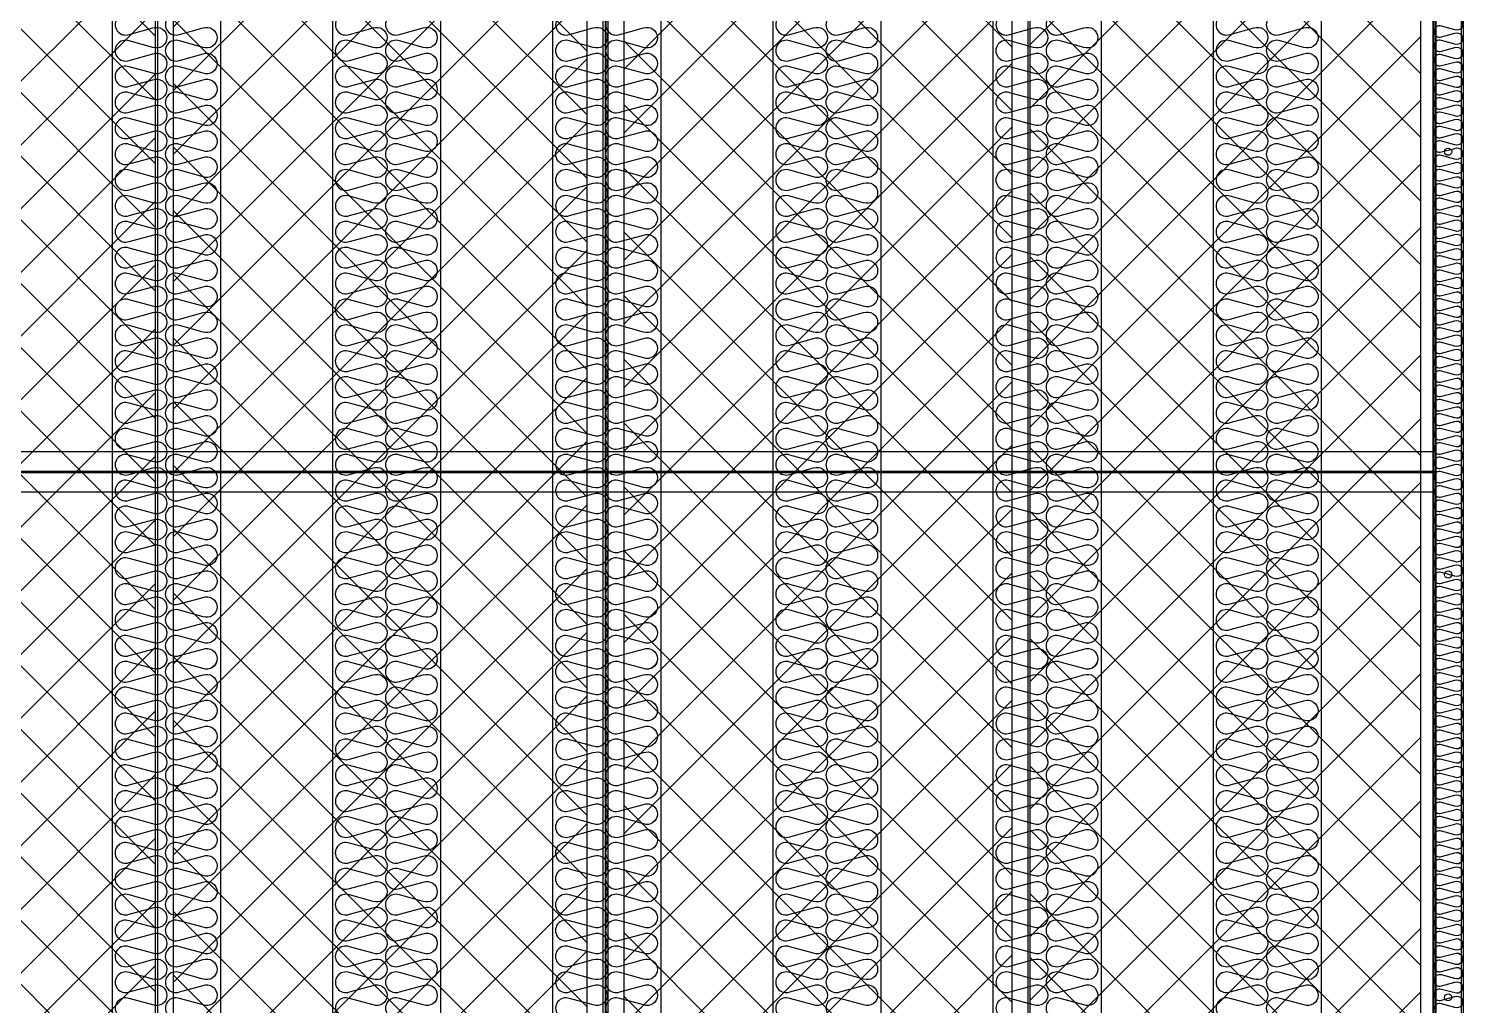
# Model space of a CAD drawing. Header units: millimetres. Extents: x 4398 to 33805, y 3079 to 23874.
# Drawn here: x 24960 to 26951, y 11030 to 12385 of the extents above; entities that cross this region are included whole.
import ezdxf

# ---------------------------------------------------------------- set-up
doc = ezdxf.new("R2010")
doc.units = ezdxf.units.MM
doc.layers.add('SMS', color=220, linetype='Continuous')

# ---------------------------------------------------------------- blocks, each defined once
blk = doc.blocks.new('SP전면')
at = {"color": 7}
for p, q in [((31549.2, -80510.4), (31549.2, -83988.4)), ((31699.2, -80510.4), (31699.2, -83988.4))]:
    blk.add_line(p, q, dxfattribs=at)
at = {"layer": 'SMS', "color": 5}
for points in [[(31572.7, -81473.1, 1.449198), (31572.7, -81499.9), (31605.6, -81491, -0.524856), (31625.1, -81504.5, -0.524856), (31605.6, -81517.9), (31572.7, -81509, 1.449198), (31572.7, -81535.9), (31605.6, -81526.9, -0.524856), (31625.1, -81540.4, -0.524856), (31605.6, -81553.8), (31572.7, -81544.9, 1.449198), (31572.7, -81571.8), (31605.6, -81562.9, -0.524856), (31625.1, -81576.3, -0.524856), (31605.6, -81589.7), (31572.7, -81580.8, 1.449198), (31572.7, -81607.7), (31605.6, -81598.8, -0.524856), (31625.1, -81612.2, -0.524856), (31605.6, -81625.6), (31572.7, -81616.7, 1.449198), (31572.7, -81643.6), (31605.6, -81634.7, -0.524856), (31625.1, -81648.1, -0.524856), (31605.6, -81661.5), (31572.7, -81652.6, 1.449198), (31572.7, -81679.5), (31605.6, -81670.6, -0.524856), (31625.1, -81684, -0.524856), (31605.6, -81697.4), (31572.7, -81688.5, 1.449198), (31572.7, -81715.4), (31605.6, -81706.5, -0.524856), (31625.1, -81719.9, -0.524856), (31605.6, -81733.4), (31572.7, -81724.5, 1.449198), (31572.7, -81751.3), (31605.6, -81742.4, -0.524856), (31625.1, -81755.8, -0.524856), (31605.6, -81769.3), (31572.7, -81760.4, 1.449198), (31572.7, -81787.2), (31605.6, -81778.3, -0.524856), (31625.1, -81791.7, -0.524856), (31605.6, -81805.2), (31572.7, -81796.3, 1.449198), (31572.7, -81823.1), (31605.6, -81814.2, -0.524856), (31625.1, -81827.7, -0.524856), (31605.6, -81841.1), (31572.7, -81832.2, 1.449198), (31572.7, -81859), (31605.6, -81850.1, -0.524856), (31625.1, -81863.6, -0.524856), (31605.6, -81877), (31572.7, -81868.1, 1.449198), (31572.7, -81895), (31605.6, -81886, -0.524856), (31625.1, -81899.5, -0.524856), (31605.6, -81912.9), (31572.7, -81904, 1.449198), (31572.7, -81930.9), (31605.6, -81922, -0.524856), (31625.1, -81935.4, -0.524856), (31605.6, -81948.8), (31572.7, -81939.9, 1.449198), (31572.7, -81966.8), (31605.6, -81957.9, -0.524856), (31625.1, -81971.3, -0.524856), (31605.6, -81984.7), (31572.7, -81975.8, 1.449198), (31572.7, -82002.7), (31605.6, -81993.8, -0.524856), (31625.1, -82007.2, -0.524856), (31605.6, -82020.6), (31572.7, -82011.7, 1.449198), (31572.7, -82038.6), (31605.6, -82029.7, -0.524856), (31625.1, -82043.1, -0.524856), (31605.6, -82056.5), (31572.7, -82047.6, 1.449198), (31572.7, -82074.5), (31605.6, -82065.6, -0.524856), (31625.1, -82079, -0.524856), (31605.6, -82092.5), (31572.7, -82083.6, 1.449198), (31572.7, -82110.4), (31605.6, -82101.5, -0.524856), (31625.1, -82114.9, -0.524856), (31605.6, -82128.4), (31572.7, -82119.5, 1.449198), (31572.7, -82146.3), (31605.6, -82137.4, -0.524856), (31625.1, -82150.8, -0.524856), (31605.6, -82164.3), (31572.7, -82155.4, 1.449198), (31572.7, -82182.2), (31605.6, -82173.3, -0.524856), (31625.1, -82186.8, -0.524856), (31605.6, -82200.2), (31572.7, -82191.3, 1.449198), (31572.7, -82218.1), (31605.6, -82209.2, -0.524856), (31625.1, -82222.7, -0.524856), (31605.6, -82236.1), (31572.7, -82227.2, 1.449198), (31572.7, -82254.1), (31605.6, -82245.1, -0.524856), (31625.1, -82258.6, -0.524856), (31605.6, -82272), (31572.7, -82263.1, 1.449198), (31572.7, -82290), (31605.6, -82281.1, -0.524856), (31625.1, -82294.5, -0.524856), (31605.6, -82307.9), (31572.7, -82299, 1.449198), (31572.7, -82325.9), (31605.6, -82317, -0.524856), (31625.1, -82330.4, -0.524856), (31605.6, -82343.8), (31572.7, -82334.9, 1.449198), (31572.7, -82361.8), (31605.6, -82352.9, -0.524856), (31625.1, -82366.3, -0.417249), (31610.6, -82380.7)], [(31642.3, -81473.1, 1.449198), (31642.3, -81499.9), (31675.2, -81491, -0.524856), (31694.7, -81504.5, -0.524856), (31675.2, -81517.9), (31642.3, -81509, 1.449198), (31642.3, -81535.9), (31675.2, -81526.9, -0.524856), (31694.7, -81540.4, -0.524856), (31675.2, -81553.8), (31642.3, -81544.9, 1.449198), (31642.3, -81571.8), (31675.2, -81562.9, -0.524856), (31694.7, -81576.3, -0.524856), (31675.2, -81589.7), (31642.3, -81580.8, 1.449198), (31642.3, -81607.7), (31675.2, -81598.8, -0.524856), (31694.7, -81612.2, -0.524856), (31675.2, -81625.6), (31642.3, -81616.7, 1.449198), (31642.3, -81643.6), (31675.2, -81634.7, -0.524856), (31694.7, -81648.1, -0.524856), (31675.2, -81661.5), (31642.3, -81652.6, 1.449198), (31642.3, -81679.5), (31675.2, -81670.6, -0.524856), (31694.7, -81684, -0.524856), (31675.2, -81697.4), (31642.3, -81688.5, 1.449198), (31642.3, -81715.4), (31675.2, -81706.5, -0.524856), (31694.7, -81719.9, -0.524856), (31675.2, -81733.4), (31642.3, -81724.5, 1.449198), (31642.3, -81751.3), (31675.2, -81742.4, -0.524856), (31694.7, -81755.8, -0.524856), (31675.2, -81769.3), (31642.3, -81760.4, 1.449198), (31642.3, -81787.2), (31675.2, -81778.3, -0.524856), (31694.7, -81791.7, -0.524856), (31675.2, -81805.2), (31642.3, -81796.3, 1.449198), (31642.3, -81823.1), (31675.2, -81814.2, -0.524856), (31694.7, -81827.7, -0.524856), (31675.2, -81841.1), (31642.3, -81832.2, 1.449198), (31642.3, -81859), (31675.2, -81850.1, -0.524856), (31694.7, -81863.6, -0.524856), (31675.2, -81877), (31642.3, -81868.1, 1.449198), (31642.3, -81895), (31675.2, -81886, -0.524856), (31694.7, -81899.5, -0.524856), (31675.2, -81912.9), (31642.3, -81904, 1.449198), (31642.3, -81930.9), (31675.2, -81922, -0.524856), (31694.7, -81935.4, -0.524856), (31675.2, -81948.8), (31642.3, -81939.9, 1.449198), (31642.3, -81966.8), (31675.2, -81957.9, -0.524856), (31694.7, -81971.3, -0.524856), (31675.2, -81984.7), (31642.3, -81975.8, 1.449198), (31642.3, -82002.7), (31675.2, -81993.8, -0.524856), (31694.7, -82007.2, -0.524856), (31675.2, -82020.6), (31642.3, -82011.7, 1.449198), (31642.3, -82038.6), (31675.2, -82029.7, -0.524856), (31694.7, -82043.1, -0.524856), (31675.2, -82056.5), (31642.3, -82047.6, 1.449198), (31642.3, -82074.5), (31675.2, -82065.6, -0.524856), (31694.7, -82079, -0.524856), (31675.2, -82092.5), (31642.3, -82083.6, 1.449198), (31642.3, -82110.4), (31675.2, -82101.5, -0.524856), (31694.7, -82114.9, -0.524856), (31675.2, -82128.4), (31642.3, -82119.5, 1.449198), (31642.3, -82146.3), (31675.2, -82137.4, -0.524856), (31694.7, -82150.8, -0.524856), (31675.2, -82164.3), (31642.3, -82155.4, 1.449198), (31642.3, -82182.2), (31675.2, -82173.3, -0.524856), (31694.7, -82186.8, -0.524856), (31675.2, -82200.2), (31642.3, -82191.3, 1.449198), (31642.3, -82218.1), (31675.2, -82209.2, -0.524856), (31694.7, -82222.7, -0.524856), (31675.2, -82236.1), (31642.3, -82227.2, 1.449198), (31642.3, -82254.1), (31675.2, -82245.1, -0.524856), (31694.7, -82258.6, -0.524856), (31675.2, -82272), (31642.3, -82263.1, 1.449198), (31642.3, -82290), (31675.2, -82281.1, -0.524856), (31694.7, -82294.5, -0.524856), (31675.2, -82307.9), (31642.3, -82299, 1.449198), (31642.3, -82325.9), (31675.2, -82317, -0.524856), (31694.7, -82330.4, -0.524856), (31675.2, -82343.8), (31642.3, -82334.9, 1.449198), (31642.3, -82361.8), (31675.2, -82352.9, -0.524856), (31694.7, -82366.3, -0.417249), (31680.2, -82380.7)], [(31553.7, -82351.9, 0.446849), (31572.7, -82361.8), (31605.6, -82352.9, -0.524856), (31625.1, -82366.3, -0.524856), (31605.6, -82379.7), (31572.7, -82370.8, 1.449198), (31572.7, -82397.7), (31605.6, -82388.8, -0.524856), (31625.1, -82402.2, -0.524856), (31605.6, -82415.6), (31572.7, -82406.7, 1.449198), (31572.7, -82433.6), (31605.6, -82424.7, -0.524856), (31625.1, -82438.1, -0.524856), (31605.6, -82451.6), (31572.7, -82442.7, 1.449198), (31572.7, -82469.5), (31605.6, -82460.6, -0.524856), (31625.1, -82474, -0.524856), (31605.6, -82487.5), (31572.7, -82478.6, 1.449198), (31572.7, -82505.4), (31605.6, -82496.5, -0.524856), (31625.1, -82509.9, -0.524856), (31605.6, -82523.4), (31572.7, -82514.5, 1.449198), (31572.7, -82541.3), (31605.6, -82532.4, -0.524856), (31625.1, -82545.9, -0.524856), (31605.6, -82559.3), (31572.7, -82550.4, 1.449198), (31572.7, -82577.2), (31605.6, -82568.3, -0.524856), (31625.1, -82581.8, -0.524856), (31605.6, -82595.2), (31572.7, -82586.3, 1.449198), (31572.7, -82613.2), (31605.6, -82604.2, -0.524856), (31625.1, -82617.7, -0.524856), (31605.6, -82631.1), (31572.7, -82622.2, 1.449198), (31572.7, -82649.1), (31605.6, -82640.2, -0.524856), (31625.1, -82653.6, -0.524856), (31605.6, -82667), (31572.7, -82658.1, 1.449198), (31572.7, -82685), (31605.6, -82676.1, -0.524856), (31625.1, -82689.5, -0.524856), (31605.6, -82702.9), (31572.7, -82694, 1.449198), (31572.7, -82720.9), (31605.6, -82712, -0.524856), (31625.1, -82725.4, -0.524856), (31605.6, -82738.8), (31572.7, -82729.9, 1.449198), (31572.7, -82756.8), (31605.6, -82747.9, -0.524856), (31625.1, -82761.3, -0.524856), (31605.6, -82774.7), (31572.7, -82765.8, 1.449198), (31572.7, -82792.7), (31605.6, -82783.8, -0.524856), (31625.1, -82797.2, -0.524856), (31605.6, -82810.7), (31572.7, -82801.8, 1.449198), (31572.7, -82828.6), (31605.6, -82819.7, -0.524856), (31625.1, -82833.1, -0.524856), (31605.6, -82846.6), (31572.7, -82837.7, 1.449198), (31572.7, -82864.5)], [(31623.3, -82351.9, 0.446849), (31642.3, -82361.8), (31675.2, -82352.9, -0.524856), (31694.7, -82366.3, -0.524856), (31675.2, -82379.7), (31642.3, -82370.8, 1.449198), (31642.3, -82397.7), (31675.2, -82388.8, -0.524856), (31694.7, -82402.2, -0.524856), (31675.2, -82415.6), (31642.3, -82406.7, 1.449198), (31642.3, -82433.6), (31675.2, -82424.7, -0.524856), (31694.7, -82438.1, -0.524856), (31675.2, -82451.6), (31642.3, -82442.7, 1.449198), (31642.3, -82469.5), (31675.2, -82460.6, -0.524856), (31694.7, -82474, -0.524856), (31675.2, -82487.5), (31642.3, -82478.6, 1.449198), (31642.3, -82505.4), (31675.2, -82496.5, -0.524856), (31694.7, -82509.9, -0.524856), (31675.2, -82523.4), (31642.3, -82514.5, 1.449198), (31642.3, -82541.3), (31675.2, -82532.4, -0.524856), (31694.7, -82545.9, -0.524856), (31675.2, -82559.3), (31642.3, -82550.4, 1.449198), (31642.3, -82577.2), (31675.2, -82568.3, -0.524856), (31694.7, -82581.8, -0.524856), (31675.2, -82595.2), (31642.3, -82586.3, 1.449198), (31642.3, -82613.2), (31675.2, -82604.2, -0.524856), (31694.7, -82617.7, -0.524856), (31675.2, -82631.1), (31642.3, -82622.2, 1.449198), (31642.3, -82649.1), (31675.2, -82640.2, -0.524856), (31694.7, -82653.6, -0.524856), (31675.2, -82667), (31642.3, -82658.1, 1.449198), (31642.3, -82685), (31675.2, -82676.1, -0.524856), (31694.7, -82689.5, -0.524856), (31675.2, -82702.9), (31642.3, -82694, 1.449198), (31642.3, -82720.9), (31675.2, -82712, -0.524856), (31694.7, -82725.4, -0.524856), (31675.2, -82738.8), (31642.3, -82729.9, 1.449198), (31642.3, -82756.8), (31675.2, -82747.9, -0.524856), (31694.7, -82761.3, -0.524856), (31675.2, -82774.7), (31642.3, -82765.8, 1.449198), (31642.3, -82792.7), (31675.2, -82783.8, -0.524856), (31694.7, -82797.2, -0.524856), (31675.2, -82810.7), (31642.3, -82801.8, 1.449198), (31642.3, -82828.6), (31675.2, -82819.7, -0.524856), (31694.7, -82833.1, -0.524856), (31675.2, -82846.6), (31642.3, -82837.7, 1.449198), (31642.3, -82864.5)]]:
    blk.add_lwpolyline(points, format="xyb", dxfattribs=at)
blk = doc.blocks.new('SCR350')
at = {"ltscale": 500}
h = blk.add_hatch(dxfattribs=at)
h.set_pattern_fill('ANSI37', color=251, scale=500)
h.set_pattern_definition([(45, (4125.66, -83199.656), (-44.19417, 44.19417), []), (135, (4125.66, -83199.656), (-44.19417, -44.19417), [])])
h.paths.add_polyline_path([(32567.4, -70588.8), (33136.3, -70588.8), (33136.3, -67155.8), (32567.4, -67155.8)])
h = blk.add_hatch(dxfattribs=at)
h.set_pattern_fill('ANSI37', color=251, scale=500)
h.set_pattern_definition([(45, (4173.66, -83199.656), (-44.19417, 44.19417), []), (135, (4173.66, -83199.656), (-44.19417, -44.19417), [])])
h.paths.add_polyline_path([(33161.3, -70588.8), (33735.3, -70588.8), (33735.3, -67155.8), (33161.3, -67155.8)])
h = blk.add_hatch(dxfattribs=at)
h.set_pattern_fill('ANSI37', color=251, scale=500)
h.set_pattern_definition([(45, (4327.157, -83199.656), (-44.19417, 44.19417), []), (135, (4327.157, -83199.656), (-44.19417, -44.19417), [])])
h.paths.add_polyline_path([(33786.4, -70588.8), (34325, -70588.8), (34325, -67155.8), (33786.4, -67155.8)])
h = blk.add_hatch(dxfattribs=at)
h.set_pattern_fill('ANSI37', color=251, scale=500)
h.set_pattern_definition([(45, (4149.657, -83199.656), (-44.19417, 44.19417), []), (135, (4149.657, -83199.656), (-44.19417, -44.19417), [])])
h.paths.add_polyline_path([(34350, -70588.8), (34891.7, -70588.8), (34891.7, -67155.8), (34350, -67155.8)])
at = {"color": 251, "ltscale": 500}
for p, q in [((33760.4, -67094.3), (33760.4, -70650.3)), ((33761.2, -67094.3), (33761.2, -70650.3)), ((34948.2, -67094.3), (34948.2, -70650.3)), ((33735.3, -67133.3), (33735.3, -70611.3)), ((33757.3, -67133.3), (33757.3, -70611.3)), ((33764.4, -67133.3), (33764.4, -70611.3)), ((33786.4, -67133.3), (33786.4, -70611.3)), ((34891.7, -67133.3), (34891.7, -70611.3)), ((34909.2, -67133.3), (34909.2, -70611.3)), ((34911.7, -67130.8), (34911.7, -70613.8)), ((33136.3, -67155.8), (33136.3, -70588.8)), ((33139.3, -67155.8), (33139.3, -70588.8)), ((33161.3, -67155.8), (33161.3, -70588.8)), ((34325, -67155.8), (34325, -70588.8)), ((34347, -67155.8), (34347, -70588.8)), ((34350, -67155.8), (34350, -70588.8))]:
    blk.add_line(p, q, dxfattribs=at)
for centre in [(34930.2, -68285.6), (34930.2, -68872.3), (34930.2, -69459)]:
    blk.add_circle(centre, 5, dxfattribs=at)
blk = doc.blocks.new('2')
at = {"color": 7}
for p, q in [((26908.6, 13408.4), (26908.6, 9888.4)), ((26950.6, 13408.4), (26950.6, 9808.4))]:
    blk.add_line(p, q, dxfattribs=at)
for p, q in [((26950.6, 13408.4), (26950.6, 9808.4)), ((26912.3, 13052), (26912.3, 10264.7)), ((26950.5, 12361), (26950.5, 10264.7)), ((23388.8, 11798.3), (26912.3, 11798.3)), ((23388.8, 11771), (26912.3, 11771)), ((23388.8, 11769.2), (26912.3, 11769.2)), ((23388.8, 11742), (26912.3, 11742))]:
    blk.add_line(p, q)
at = {"ltscale": 500}
blk.add_line((26950.5, 13117.4), (26950.5, 9808.3), dxfattribs=at)
at = {"layer": 'SMS', "color": 5}
for points in [[(26938.8, 12398.4, -1.449198), (26938.8, 12383.4), (26920.5, 12388.4, 0.524856), (26909.7, 12380.9, 0.524856), (26920.5, 12373.5), (26938.8, 12378.4, -1.449198), (26938.8, 12363.5), (26920.5, 12368.4, 0.524856), (26909.7, 12361, 0.524856), (26920.5, 12353.5), (26938.8, 12358.5, -1.449198), (26938.8, 12343.5), (26920.5, 12348.5, 0.524856), (26909.7, 12341, 0.524856), (26920.5, 12333.6), (26938.8, 12338.5, -1.449198), (26938.8, 12323.6), (26920.5, 12328.5, 0.524856), (26909.7, 12321.1, 0.524856), (26920.5, 12313.6), (26938.8, 12318.6, -1.449198), (26938.8, 12303.6), (26920.5, 12308.6, 0.524856), (26909.7, 12301.1, 0.524856), (26920.5, 12293.7), (26938.8, 12298.6, -1.449198), (26938.8, 12283.7), (26920.5, 12288.6, 0.524856), (26909.7, 12281.2, 0.524856), (26920.5, 12273.7), (26938.8, 12278.7, -1.449198), (26938.8, 12263.7), (26920.5, 12268.7, 0.524856), (26909.7, 12261.2, 0.524856), (26920.5, 12253.8), (26938.8, 12258.7, -1.449198), (26938.8, 12243.8), (26920.5, 12248.7, 0.524856), (26909.7, 12241.3, 0.417249), (26917.8, 12233.3)], [(26949.4, 12249.3, -0.446849), (26938.8, 12243.8), (26920.5, 12248.7, 0.524856), (26909.7, 12241.3, 0.524856), (26920.5, 12233.8), (26938.8, 12238.8, -1.449198), (26938.8, 12223.8), (26920.5, 12228.8, 0.524856), (26909.7, 12221.3, 0.524856), (26920.5, 12213.9), (26938.8, 12218.8, -1.449198), (26938.8, 12203.9), (26920.5, 12208.8, 0.524856), (26909.7, 12201.4, 0.524856), (26920.5, 12193.9), (26938.8, 12198.9, -1.449198), (26938.8, 12183.9), (26920.5, 12188.9, 0.524856), (26909.7, 12181.4, 0.524856), (26920.5, 12174), (26938.8, 12178.9, -1.449198), (26938.8, 12164), (26920.5, 12168.9, 0.524856), (26909.7, 12161.5, 0.524856), (26920.5, 12154), (26938.8, 12159, -1.449198), (26938.8, 12144), (26920.5, 12149, 0.524856), (26909.7, 12141.5, 0.524856), (26920.5, 12134.1), (26938.8, 12139, -1.449198), (26938.8, 12124.1), (26920.5, 12129, 0.524856), (26909.7, 12121.6, 0.524856), (26920.5, 12114.1), (26938.8, 12119.1, -1.449198), (26938.8, 12104.1), (26920.5, 12109.1, 0.524856), (26909.7, 12101.6, 0.524856), (26920.5, 12094.2), (26938.8, 12099.1, -1.449198), (26938.8, 12084.2), (26920.5, 12089.1, 0.524856), (26909.7, 12081.7, 0.524856), (26920.5, 12074.2), (26938.8, 12079.2, -1.449198), (26938.8, 12064.2), (26920.5, 12069.2, 0.524856), (26909.7, 12061.7, 0.524856), (26920.5, 12054.3), (26938.8, 12059.2, -1.449198), (26938.8, 12044.3), (26920.5, 12049.2, 0.524856), (26909.7, 12041.8, 0.524856), (26920.5, 12034.3), (26938.8, 12039.3, -1.449198), (26938.8, 12024.3), (26920.5, 12029.3, 0.524856), (26909.7, 12021.8, 0.524856), (26920.5, 12014.4), (26938.8, 12019.3, -1.449198), (26938.8, 12004.4), (26920.5, 12009.3, 0.524856), (26909.7, 12001.9, 0.524856), (26920.5, 11994.4), (26938.8, 11999.4, -1.449198), (26938.8, 11984.4), (26920.5, 11989.4, 0.524856), (26909.7, 11981.9, 0.524856), (26920.5, 11974.5), (26938.8, 11979.4, -1.449198), (26938.8, 11964.5), (26920.5, 11969.4, 0.524856), (26909.7, 11962, 0.524856), (26920.5, 11954.5), (26938.8, 11959.5, -1.449198), (26938.8, 11944.5), (26920.5, 11949.5, 0.524856), (26909.7, 11942, 0.524856), (26920.5, 11934.6), (26938.8, 11939.5, -1.449198), (26938.8, 11924.6), (26920.5, 11929.5, 0.524856), (26909.7, 11922.1, 0.524856), (26920.5, 11914.6), (26938.8, 11919.6, -1.449198), (26938.8, 11904.6), (26920.5, 11909.6, 0.524856), (26909.7, 11902.1, 0.524856), (26920.5, 11894.7), (26938.8, 11899.6, -1.449198), (26938.8, 11884.7), (26920.5, 11889.6, 0.524856), (26909.7, 11882.2, 0.524856), (26920.5, 11874.7), (26938.8, 11879.7, -1.449198), (26938.8, 11864.7), (26920.5, 11869.7, 0.524856), (26909.7, 11862.2, 0.524856), (26920.5, 11854.8), (26938.8, 11859.7, -1.449198), (26938.8, 11844.8), (26920.5, 11849.7, 0.524856), (26909.7, 11842.3, 0.524856), (26920.5, 11834.8), (26938.8, 11839.8, -1.449198), (26938.8, 11824.8), (26920.5, 11829.8, 0.524856), (26909.7, 11822.3, 0.524856), (26920.5, 11814.9), (26938.8, 11819.8, -1.449198), (26938.8, 11804.9), (26920.5, 11809.8, 0.524856), (26909.7, 11802.4, 0.524856), (26920.5, 11794.9), (26938.8, 11799.9, -1.449198), (26938.8, 11784.9), (26920.5, 11789.9, 0.524856), (26909.7, 11782.4, 0.524856), (26920.5, 11775), (26938.8, 11779.9, -1.449198), (26938.8, 11765), (26920.5, 11769.9, 0.524856), (26909.7, 11762.5, 0.524856), (26920.5, 11755), (26938.8, 11760, -1.449198), (26938.8, 11745), (26920.5, 11750, 0.524856), (26909.7, 11742.5, 0.524856), (26920.5, 11735.1), (26938.8, 11740, -1.449198), (26938.8, 11725.1), (26920.5, 11730, 0.524856), (26909.7, 11722.6, 0.524856), (26920.5, 11715.1), (26938.8, 11720.1, -1.449198), (26938.8, 11705.1), (26920.5, 11710.1, 0.524856), (26909.7, 11702.6, 0.524856), (26920.5, 11695.2), (26938.8, 11700.1, -1.449198), (26938.8, 11685.2), (26920.5, 11690.1, 0.524856), (26909.7, 11682.7, 0.524856), (26920.5, 11675.2), (26938.8, 11680.2, -1.449198), (26938.8, 11665.2), (26920.5, 11670.2, 0.524856), (26909.7, 11662.7, 0.417249), (26917.8, 11654.7)], [(26949.4, 11670.7, -0.446849), (26938.8, 11665.2), (26920.5, 11670.2, 0.524856), (26909.7, 11662.7, 0.524856), (26920.5, 11655.3), (26938.8, 11660.2, -1.449198), (26938.8, 11645.3), (26920.5, 11650.2, 0.524856), (26909.7, 11642.8, 0.524856), (26920.5, 11635.3), (26938.8, 11640.3, -1.449198), (26938.8, 11625.3), (26920.5, 11630.3, 0.524856), (26909.7, 11622.8, 0.524856), (26920.5, 11615.4), (26938.8, 11620.3, -1.449198), (26938.8, 11605.4), (26920.5, 11610.3, 0.524856), (26909.7, 11602.9, 0.524856), (26920.5, 11595.4), (26938.8, 11600.4, -1.449198), (26938.8, 11585.4), (26920.5, 11590.4, 0.524856), (26909.7, 11582.9, 0.524856), (26920.5, 11575.5), (26938.8, 11580.4, -1.449198), (26938.8, 11565.5), (26920.5, 11570.4, 0.524856), (26909.7, 11563, 0.524856), (26920.5, 11555.5), (26938.8, 11560.5, -1.449198), (26938.8, 11545.5), (26920.5, 11550.5, 0.524856), (26909.7, 11543, 0.524856), (26920.5, 11535.6), (26938.8, 11540.5, -1.449198), (26938.8, 11525.6), (26920.5, 11530.5, 0.524856), (26909.7, 11523.1, 0.524856), (26920.5, 11515.6), (26938.8, 11520.6, -1.449198), (26938.8, 11505.6), (26920.5, 11510.6, 0.524856), (26909.7, 11503.1, 0.524856), (26920.5, 11495.7), (26938.8, 11500.6, -1.449198), (26938.8, 11485.7), (26920.5, 11490.6, 0.524856), (26909.7, 11483.2, 0.524856), (26920.5, 11475.7), (26938.8, 11480.7, -1.449198), (26938.8, 11465.7), (26920.5, 11470.7, 0.524856), (26909.7, 11463.2, 0.524856), (26920.5, 11455.8), (26938.8, 11460.7, -1.449198), (26938.8, 11445.8), (26920.5, 11450.7, 0.524856), (26909.7, 11443.3, 0.524856), (26920.5, 11435.8), (26938.8, 11440.8, -1.449198), (26938.8, 11425.8), (26920.5, 11430.8, 0.524856), (26909.7, 11423.3, 0.524856), (26920.5, 11415.9), (26938.8, 11420.8, -1.449198), (26938.8, 11405.9), (26920.5, 11410.8, 0.524856), (26909.7, 11403.4, 0.524856), (26920.5, 11395.9), (26938.8, 11400.9, -1.449198), (26938.8, 11385.9), (26920.5, 11390.9, 0.524856), (26909.7, 11383.4, 0.524856), (26920.5, 11376), (26938.8, 11380.9, -1.449198), (26938.8, 11366), (26920.5, 11370.9, 0.524856), (26909.7, 11363.5, 0.524856), (26920.5, 11356), (26938.8, 11361, -1.449198), (26938.8, 11346), (26920.5, 11351, 0.524856), (26909.7, 11343.5, 0.524856), (26920.5, 11336.1), (26938.8, 11341, -1.449198), (26938.8, 11326.1), (26920.5, 11331, 0.524856), (26909.7, 11323.6, 0.524856), (26920.5, 11316.1), (26938.8, 11321.1, -1.449198), (26938.8, 11306.1), (26920.5, 11311.1, 0.524856), (26909.7, 11303.6, 0.524856), (26920.5, 11296.2), (26938.8, 11301.1, -1.449198), (26938.8, 11286.2), (26920.5, 11291.1, 0.524856), (26909.7, 11283.7, 0.524856), (26920.5, 11276.2), (26938.8, 11281.2, -1.449198), (26938.8, 11266.2), (26920.5, 11271.2, 0.524856), (26909.7, 11263.7, 0.524856), (26920.5, 11256.3), (26938.8, 11261.2, -1.449198), (26938.8, 11246.3), (26920.5, 11251.2, 0.524856), (26909.7, 11243.8, 0.524856), (26920.5, 11236.3), (26938.8, 11241.3, -1.449198), (26938.8, 11226.3), (26920.5, 11231.3, 0.524856), (26909.7, 11223.8, 0.524856), (26920.5, 11216.4), (26938.8, 11221.3, -1.449198), (26938.8, 11206.4), (26920.5, 11211.3, 0.524856), (26909.7, 11203.9, 0.524856), (26920.5, 11196.4), (26938.8, 11201.4, -1.449198), (26938.8, 11186.4), (26920.5, 11191.4, 0.524856), (26909.7, 11183.9, 0.524856), (26920.5, 11176.5), (26938.8, 11181.4, -1.449198), (26938.8, 11166.5), (26920.5, 11171.4, 0.524856), (26909.7, 11164, 0.524856), (26920.5, 11156.5), (26938.8, 11161.5, -1.449198), (26938.8, 11146.5), (26920.5, 11151.5, 0.524856), (26909.7, 11144, 0.524856), (26920.5, 11136.6), (26938.8, 11141.5, -1.449198), (26938.8, 11126.6), (26920.5, 11131.5, 0.524856), (26909.7, 11124.1, 0.524856), (26920.5, 11116.6), (26938.8, 11121.6, -1.449198), (26938.8, 11106.6), (26920.5, 11111.6, 0.524856), (26909.7, 11104.1, 0.524856), (26920.5, 11096.7), (26938.8, 11101.6, -1.449198), (26938.8, 11086.7), (26920.5, 11091.6, 0.524856), (26909.7, 11084.2, 0.417249), (26917.8, 11076.2)], [(26949.4, 11092.2, -0.446849), (26938.8, 11086.7), (26920.5, 11091.6, 0.524856), (26909.7, 11084.2, 0.524856), (26920.5, 11076.7), (26938.8, 11081.7, -1.449198), (26938.8, 11066.7), (26920.5, 11071.7, 0.524856), (26909.7, 11064.2, 0.524856), (26920.5, 11056.8), (26938.8, 11061.7, -1.449198), (26938.8, 11046.8), (26920.5, 11051.7, 0.524856), (26909.7, 11044.3, 0.524856), (26920.5, 11036.8), (26938.8, 11041.8, -1.449198), (26938.8, 11026.8), (26920.5, 11031.8, 0.524856), (26909.7, 11024.3, 0.524856)]]:
    blk.add_lwpolyline(points, format="xyb", dxfattribs=at)
for name, p in [('SCR350', (-8000.7, 80499.7)), ('SP전면', (-6473.2, 93876.8)), ('SP전면', (-6167.7, 93876.8)), ('SP전면', (-5862.2, 93876.8)), ('SP전면', (-5556.7, 93876.8)), ('SP전면', (-5251.2, 93876.8)), ('SP전면', (-4945.7, 93876.8))]:
    blk.add_blockref(name, p)

msp = doc.modelspace()

# ---------------------------------------------------------------- block references
msp.add_blockref('2', (0, 0))

doc.saveas('drawing.dxf')
